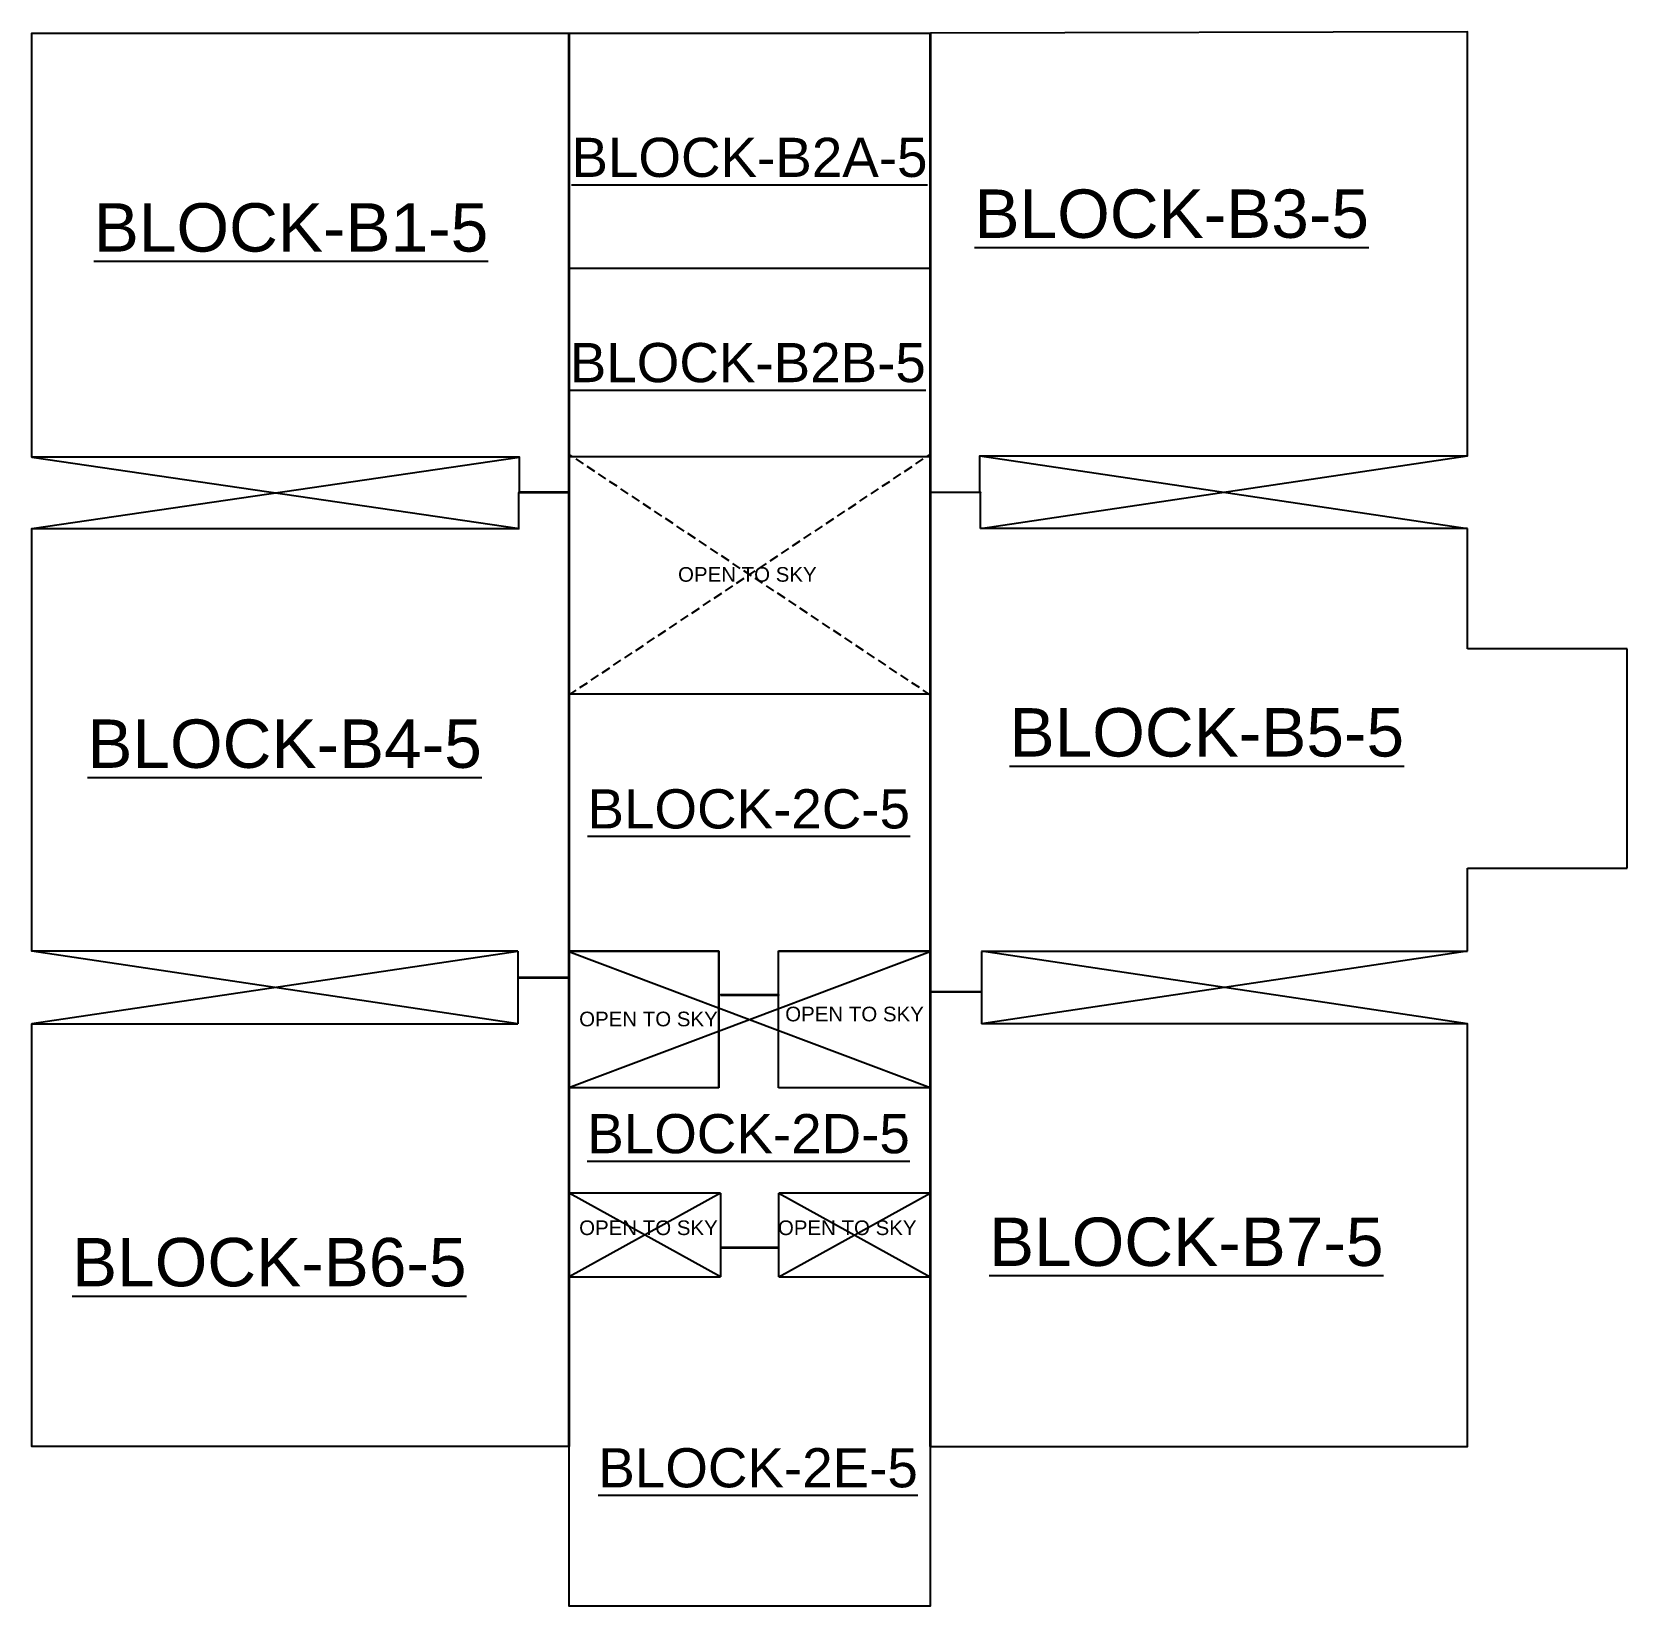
# Model space of a CAD drawing. Extents: x 7897917 to 8423973, y -6487334 to -6173396.
# Drawn here: x 7923773 to 8057168, y -6305049 to -6173396 of the extents above; entities that cross this region are included whole.
import ezdxf
from ezdxf.enums import TextEntityAlignment as Align

# ---------------------------------------------------------------- set-up
doc = ezdxf.new("R2010")
doc.units = 0
doc.header["$LTSCALE"] = 600
doc.header["$MEASUREMENT"] = 0
doc.linetypes.add('HIDDEN2', pattern=[0.1875, 0.125, -0.0625])
doc.layers.get('0').update_dxf_attribs({"linetype": 'CONTINUOUS'})
for name, color, linetype in [('BLOCKS', 1, 'CONTINUOUS'), ('Duct', 8, 'CONTINUOUS'), ('EXP', 200, 'CONTINUOUS'), ('TEXT', 6, 'CONTINUOUS')]:
    doc.layers.add(name, color=color, linetype=linetype)
doc.styles.add('AR', font='arial.ttf')
doc.styles.add('ARIAL', font='arial.ttf')

msp = doc.modelspace()

# ---------------------------------------------------------------- hatches: boundary and pattern name
at = {"layer": 'EXP', "ltscale": 25}
for points in [[(7968688.592, -6291694.36), (7968663.299, -6291694.36), (7968663.299, -6173507.321), (7968688.592, -6173507.321)], [(7998923.677, -6291694.402), (7998898.384, -6291694.402), (7998898.384, -6173507.363), (7998923.677, -6173507.363)], [(7964485.007, -6211904.29), (7968663.299, -6211904.29), (7968663.299, -6211878.77), (7964485.007, -6211878.77)], [(8003101.969, -6211904.29), (7998923.677, -6211904.29), (7998923.677, -6211878.77), (8003101.969, -6211878.77)], [(7981365.227, -6253944.145), (7986221.574, -6253944.145), (7986221.574, -6253918.852), (7981365.227, -6253918.852)], [(8003182.995, -6253671.12), (7998923.677, -6253671.12), (7998923.677, -6253645.627), (8003182.995, -6253645.627)], [(7981365.227, -6275085.549), (7986221.574, -6275085.549), (7986221.574, -6275060.256), (7981365.227, -6275060.256)]]:
    msp.add_hatch(color=256, dxfattribs=at).paths.add_polyline_path(points)

# ---------------------------------------------------------------- linework, layer by layer
at = {"color": 8, "linetype": 'Continuous', "ltscale": 25}
for points, elevation in [([(7923773.389, -6214926.145), (7964555.737, -6208968.157)], -0.025), ([(7923773.389, -6208968.157), (7964555.737, -6214926.145)], 5.131), ([(8003031.149, -6208857.002), (8043813.408, -6214926.261)], 5.131), ([(8003101.969, -6214926.261), (8043813.408, -6208857.002)], 5.131), ([(7964403.98, -6256344.953), (7923773.389, -6250275.636)], 5.131), ([(7964403.98, -6250301.159), (7923773.389, -6256344.953)], 5.131), ([(8043813.587, -6256344.919), (8003182.995, -6250275.666)], -3.639), ([(8043813.587, -6250275.666), (8003182.995, -6256344.901)], 5.131), ([(7981365.227, -6277525.261), (7968688.592, -6270514.114)], 2.056), ([(7981365.227, -6270514.114), (7968688.592, -6277525.261)], 5.131), ([(7986221.574, -6277525.261), (7998898.384, -6270514.114)], 2.056), ([(7986221.574, -6270514.114), (7998898.384, -6277525.261)], 5.131)]:
    msp.add_lwpolyline(points, dxfattribs=dict(at, elevation=elevation))
at = {"color": 8, "linetype": 'Continuous', "elevation": 5.131}
for points in [[(7968663.301, -6250301.159), (7998898.384, -6261670.937)], [(7968663.301, -6261670.937), (7998898.384, -6250301.159)]]:
    msp.add_lwpolyline(points, dxfattribs=at)
at = {"layer": 'BLOCKS', "ltscale": 25}
for p, q in [((8003101.969, -6211904.29, 5.131), (7998923.677, -6211904.29, 5.131)), ((7998923.677, -6211904.29, 5.131), (7998923.677, -6250275.666, 5.131)), ((8003101.969, -6214926.261, 5.131), (8003101.969, -6211904.29, 5.131)), ((8043813.407, -6214926.261, 5.131), (8003101.969, -6214926.261, 5.131)), ((8043813.408, -6215158.955, 5.131), (8043813.407, -6214926.261, 5.131)), ((8043813.407, -6224987.85, 5.131), (8043813.407, -6215158.955, 5.131)), ((8043813.407, -6215158.955, 5.131), (8043813.408, -6215158.955, 5.131)), ((8057168.1, -6224987.85, 5.131), (8043813.407, -6224987.85, 5.131)), ((8057168.1, -6243330.278, 5.131), (8057168.1, -6224987.85, 5.131)), ((8043813.407, -6250275.666, 5.131), (8043813.407, -6243330.278, 5.131)), ((8043813.407, -6243330.278, 5.131), (8057168.1, -6243330.278, 5.131)), ((7998923.5, -6253671.12, 12.279), (7998923.5, -6250301.159, 12.279)), ((8003182.995, -6250275.666, 5.131), (8043813.407, -6250275.666, 5.131)), ((8003182.995, -6250301.159, 12.279), (8003182.995, -6256344.901, 12.279)), ((8003182.995, -6253671.12, 12.279), (7998923.5, -6253671.12, 12.279)), ((7998923.5, -6253671.12, 12.279), (8003182.995, -6253671.12, 12.279))]:
    msp.add_line(p, q, dxfattribs=at)
for points, elevation in [([(7998923.677, -6208857.002), (7998923.677, -6211878.77), (8003031.149, -6211878.77), (8003031.149, -6208857.002), (8043813.407, -6208857.002), (8043813.407, -6173396.07), (7998923.677, -6173507.405), (7998923.677, -6208857.002)], 5.131), ([(7968663.299, -6208624.209), (7968663.299, -6211878.77), (7964555.737, -6211878.77), (7964555.737, -6208968.157), (7923773.389, -6208968.157), (7923773.389, -6173507.401), (7968663.299, -6173507.401), (7968663.299, -6208968.157)], 1.199), ([(7964403.98, -6250275.636), (7923773.389, -6250275.636), (7923773.389, -6214926.145), (7964485.007, -6214926.145), (7964485.007, -6211904.29), (7968663.301, -6211904.29), (7968663.301, -6214926.145)], -0.025), ([(7968663.301, -6214926.145), (7968663.301, -6250275.636), (7968663.299, -6250275.636)], -0.025), ([(7986218.76, -6250250.17), (7998898.383, -6250250.17), (7998898.383, -6228791.791), (7968688.591, -6228791.791), (7968688.591, -6250250.17), (7981228.207, -6250250.17)], 5.131), ([(7964403.98, -6250275.636), (7964403.98, -6256344.901)], 12.279), ([(7968663.299, -6256344.901), (7968663.301, -6256344.901), (7968663.299, -6250275.636)], 12.279), ([(7981365.227, -6270514.114), (7968688.592, -6270514.114), (7968688.595, -6250275.636), (7981228.207, -6250275.636)], 18.159), ([(7981202.914, -6261696.403), (7981202.914, -6250250.17)], 5.518), ([(7981228.207, -6250250.17), (7981228.207, -6261696.403)], 5.518), ([(7986218.76, -6261696.403), (7986218.76, -6250250.17)], 5.518), ([(7986218.76, -6250275.636), (7998898.384, -6250275.636), (7998898.384, -6270514.114), (7986221.574, -6270514.114)], 18.159), ([(7968663.299, -6256344.953), (7968663.299, -6291694.443), (7923773.389, -6291694.443), (7923773.389, -6256344.953), (7964403.98, -6256344.953)], 5.131), ([(7998923.677, -6256344.919), (7998923.677, -6256344.919), (7998923.677, -6291694.443), (8043813.587, -6291694.443), (8043813.587, -6256344.919), (8003182.878, -6256344.919)], -3.639), ([(7981228.207, -6261696.403), (7968688.591, -6261696.403), (7968688.591, -6261670.937), (7981228.207, -6261670.937)], 5.131), ([(7986218.76, -6261670.937), (7998898.384, -6261670.937), (7998898.384, -6261696.403), (7986218.76, -6261696.403)], 5.131), ([(7981365.227, -6270514.097), (7981365.227, -6277499.969)], 7.516), ([(7986221.574, -6277499.969), (7986221.574, -6270514.097)], 7.516), ([(7986221.574, -6277525.261), (7998898.384, -6277525.261), (7998898.384, -6305049.139), (7968688.592, -6305049.139), (7968688.592, -6277525.261), (7981365.227, -6277525.261)], 2.056)]:
    msp.add_lwpolyline(points, dxfattribs=dict(at, elevation=elevation))
for points, elevation in [([(7968688.592, -6173507.363), (7998898.384, -6173507.363), (7998898.384, -6208927.623), (7968688.592, -6208927.623)], 5.324), ([(7998849.521, -6193180.955), (7968664.56, -6193180.955), (7968664.56, -6193155.435), (7998849.521, -6193155.435)], 5.131)]:
    msp.add_lwpolyline(points, close=True, dxfattribs=dict(at, elevation=elevation))
at = {"layer": 'Duct', "color": 8, "linetype": 'HIDDEN2', "ltscale": 10}
for p, q in [((7998923.677, -6228862.602, 10.548), (7968663.082, -6208704.843, 12.59)), ((7968663.082, -6228862.602, 10.548), (7998923.677, -6208704.843, 12.59))]:
    msp.add_line(p, q, dxfattribs=at)
at = {"layer": 'EXP', "ltscale": 25}
for points, elevation in [([(7968688.592, -6291694.36), (7968663.299, -6291694.36), (7968663.299, -6173507.321), (7968688.592, -6173507.321)], 5.518), ([(7998923.677, -6291694.402), (7998898.384, -6291694.402), (7998898.384, -6173507.363), (7998923.677, -6173507.363)], 5.324), ([(7964485.007, -6211904.29), (7968663.299, -6211904.29), (7968663.299, -6211878.77), (7964485.007, -6211878.77)], -0.025), ([(8003101.969, -6211904.29), (7998923.677, -6211904.29), (7998923.677, -6211878.77), (8003101.969, -6211878.77)], 5.131), ([(7964403.98, -6252502.053), (7968663.301, -6252502.053), (7968663.301, -6252476.53), (7964403.98, -6252476.53)], 5.131), ([(7981365.227, -6253944.145), (7986221.574, -6253944.145), (7986221.574, -6253918.852), (7981365.227, -6253918.852)], 2.056), ([(8003182.995, -6253671.12), (7998923.677, -6253671.12), (7998923.677, -6253645.627), (8003182.995, -6253645.627)], 12.279), ([(7981365.227, -6275085.549), (7986221.574, -6275085.549), (7986221.574, -6275060.256), (7981365.227, -6275060.256)], 2.056)]:
    msp.add_lwpolyline(points, close=True, dxfattribs=dict(at, elevation=elevation))

# ---------------------------------------------------------------- texts
at = {"layer": 'TEXT', "color": 7}
for s, height, style, p in [('%%UBLOCK-B2A-5', 3277.95464, 'AR', (7983777.224, -6185527.901, 5.131)), ('%%UBLOCK-B3-5', 4046.85758, 'AR', (8019089.522, -6190620.977, 5.131)), ('%%UBLOCK-B1-5', 4046.85758, 'AR', (7945442.32, -6191771.313, 5.131)), ('%%UBLOCK-B2B-5', 3277.95464, 'AR', (7983637.908, -6202689.955, 5.131)), ('OPEN TO SKY', 1223.76973, 'ARIAL', (7983600.322, -6219379.278, 4.872)), ('%%UBLOCK-B4-5', 4046.85758, 'AR', (7944903.147, -6234945.955, 5.131)), ('%%UBLOCK-B5-5', 4046.85758, 'AR', (8022024.211, -6233999.418, 5.131)), ('%%UBLOCK-2C-5', 3277.95464, 'AR', (7983719.11, -6240013.48, 5.131)), ('OPEN TO SKY', 1223.76973, 'ARIAL', (7975330.41, -6256560.577, 18.034)), ('OPEN TO SKY', 1223.76973, 'ARIAL', (7992562.865, -6256144.074, 18.034)), ('%%UBLOCK-2D-5', 3277.95464, 'AR', (7983703.337, -6267177.745, 5.131)), ('OPEN TO SKY', 1223.76973, 'ARIAL', (7975330.41, -6274019.641, 18.034)), ('OPEN TO SKY', 1223.76973, 'ARIAL', (7991952.804, -6274019.594, 16.577)), ('%%UBLOCK-B7-5', 4046.85758, 'AR', (8020305.39, -6276602.559, 5.131)), ('%%UBLOCK-B6-5', 4046.85758, 'AR', (7943624.436, -6278306.098, 5.131)), ('%%UBLOCK-2E-5', 3277.95464, 'AR', (7984499.155, -6295119.952, 5.131))]:
    msp.add_text(s, height=height, dxfattribs=dict(at, style=style)).set_placement(p, align=Align.CENTER)

doc.saveas('drawing.dxf')
